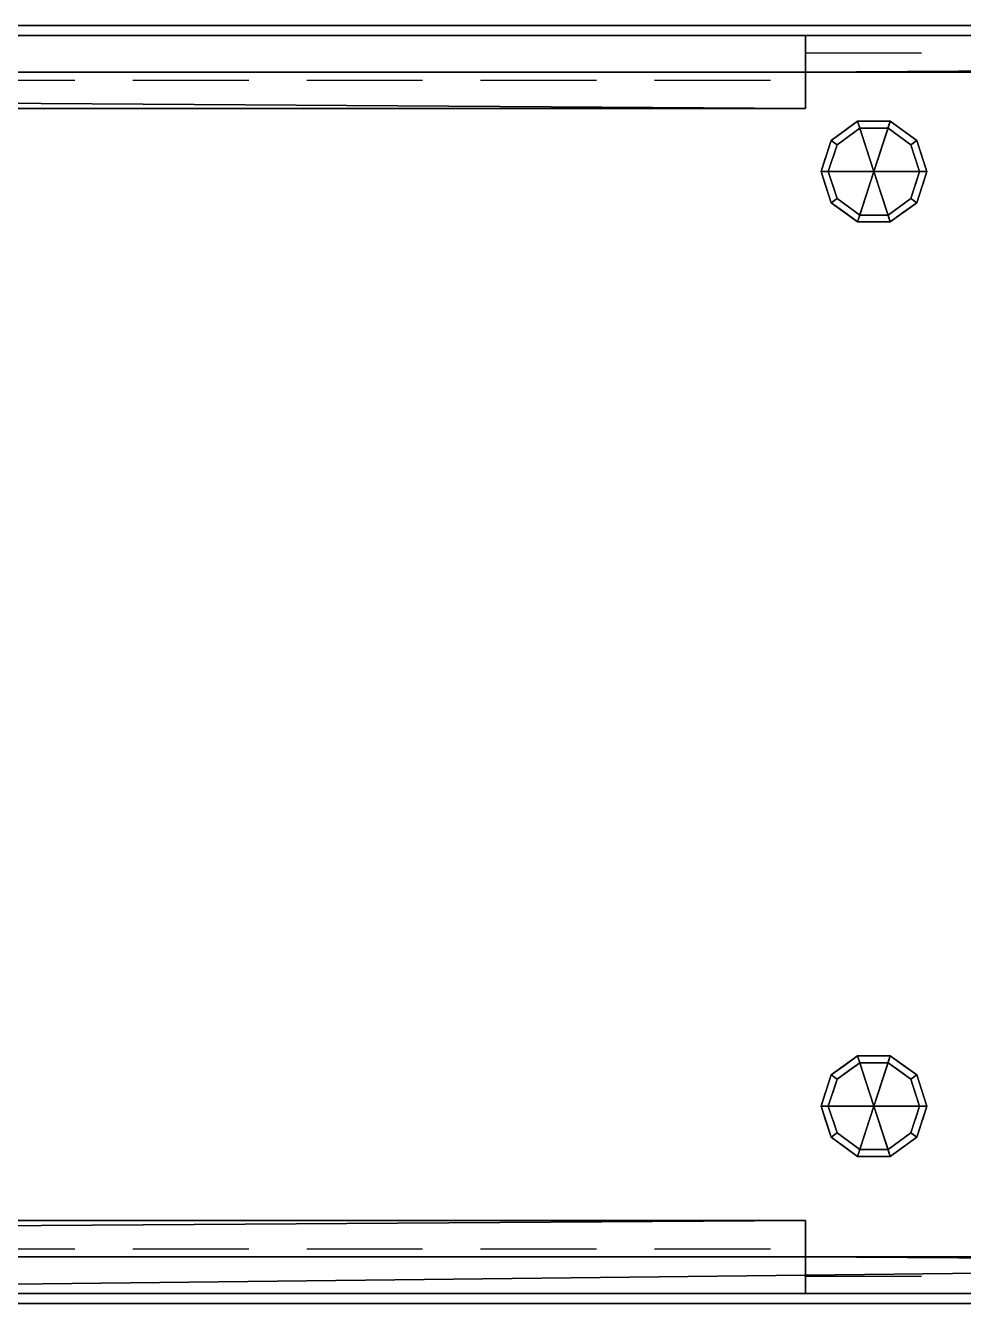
# Model space of a CAD drawing. Header units: millimetres. Extents: x -1 to 2001, y -701 to 1.
# Drawn here: x 513 to 1027, y -700 to 0 of the extents above; entities that cross this region are included whole.
import ezdxf

# ---------------------------------------------------------------- set-up
doc = ezdxf.new("R2010")
doc.units = ezdxf.units.MM
doc.linetypes.add('NASCOSTA', pattern=[9.525, 6.35, -3.175])
for name, color, linetype in [('IQ_200_2D', 1, 'Continuous'), ('IQ_200_3D', 1, 'Continuous'), ('IQ_204_2D', 7, 'Continuous'), ('IQ_204_3D', 7, 'Continuous')]:
    doc.layers.add(name, color=color, linetype=linetype)

msp = doc.modelspace()

# ---------------------------------------------------------------- linework, layer by layer
at = {"layer": 'IQ_200_2D', "linetype": 'Continuous'}
msp.add_line((0, 0), (1955, 0), dxfattribs=at)
at = {"layer": 'IQ_200_2D'}
for p, q in [((0, 0), (2000, 0)), ((2000, -700), (0, -700))]:
    msp.add_line(p, q, dxfattribs=at)
at = {"layer": 'IQ_200_3D'}
for points in [[(2000, 0, 900), (2000, 0, 850), (0, 0, 850), (0, 0, 900)], [(2000, -700, 850), (0, -700, 850), (0, 0, 850), (2000, 0, 850)], [(0, 0, 900), (0, -700, 900), (2000, -700, 900), (2000, 0, 900)], [(0, -700, 900), (0, -700, 850), (2000, -700, 850), (2000, -700, 900)]]:
    msp.add_3dface(points, dxfattribs=at)
at = {"layer": 'IQ_204_2D', "linetype": 'NASCOSTA', "ltscale": 10}
for p, q in [((940, -30), (940, -15)), ((940, -15), (2000, -15)), ((0, -30), (940, -30)), ((0, -670), (940, -670)), ((940, -670), (940, -685)), ((940, -685), (2000, -685))]:
    msp.add_line(p, q, dxfattribs=at)

# ---------------------------------------------------------------- meshes
at = {"layer": 'IQ_200_3D'}
mesh = msp.add_polyface(dxfattribs=at)
corners = [(5.5, -5.5, 850), (5.5, -694.5, 850), (55.5, -694.5, 850), (55.5, -5.5, 850), (1994.5, -694.5, 850), (1994.5, -5.5, 850), (1824.5, -5.5, 850), (1824.5, -674.5, 850), (1944.5, -674.5, 850), (1944.5, -694.5, 850)]
mesh.append_faces([[corners[k] for k in face] for face in [(2, 3, 0, 1)]])
mesh.append_faces([[corners[k] for k in face] for face in [(6, 7, 8, 5)]], dxfattribs={"vtx2": -1})
mesh.append_faces([[corners[k] for k in face] for face in [(8, 9, 4, 5)]], dxfattribs={"vtx3": -1})
mesh = msp.add_polyface(dxfattribs=at)
corners = [(1994.5, -694.5, 150), (5.5, -694.5, 150), (5.5, -5.5, 150), (1994.5, -5.5, 150)]
mesh.append_faces([[corners[k] for k in face] for face in [(0, 1, 2, 3)]])
mesh = msp.add_polyface(dxfattribs=at)
corners = [(1994.5, -5.5, 150), (5.5, -5.5, 150), (5.5, -5.5, 850), (55.5, -5.5, 850), (55.5, -5.5, 200), (1824.5, -5.5, 200), (1824.5, -5.5, 850), (1994.5, -5.5, 850)]
mesh.append_faces([[corners[k] for k in face] for face in [(5, 0, 1, 4)]], dxfattribs={"vtx0": -1, "vtx2": -1})
mesh.append_faces([[corners[k] for k in face] for face in [(2, 3, 4, 1)]], dxfattribs={"vtx2": -1})
mesh.append_faces([[corners[k] for k in face] for face in [(5, 6, 7, 0)]], dxfattribs={"vtx3": -1})
mesh = msp.add_polyface(dxfattribs=at)
corners = [(1944.5, -674.5, 200), (1824.5, -674.5, 200), (1824.5, -5.5, 200), (55.5, -5.5, 200), (55.5, -694.5, 200), (1944.5, -694.5, 200)]
mesh.append_faces([[corners[k] for k in face] for face in [(5, 0, 1, 4)]], dxfattribs={"vtx2": -1})
mesh.append_faces([[corners[k] for k in face] for face in [(1, 2, 3, 4)]], dxfattribs={"vtx3": -1})
mesh = msp.add_polyface(dxfattribs=at)
corners = [(1824.5, -25.5, 200), (940, -25.5, 200), (940, -5.5, 200), (1784.86, -5.5, 200), (1805.34, -19.84, 200), (1819.5, -19.84, 200), (1819.5, -5.5, 200), (1824.5, -5.5, 200)]
mesh.append_faces([[corners[k] for k in face] for face in [(7, 0, 5, 6), (3, 4, 1, 2)]], dxfattribs={"vtx1": -1})
mesh.append_faces([[corners[k] for k in face] for face in [(4, 5, 0, 1)]], dxfattribs={"vtx1": -1, "vtx3": -1})
mesh = msp.add_polyface(dxfattribs=at)
corners = [(1824.5, -25.5, 850), (1824.5, -5.5, 850), (1819.5, -5.5, 850), (1819.5, -19.84, 850), (1805.34, -19.84, 850), (1784.86, -5.5, 850), (940, -5.5, 850), (940, -25.5, 850)]
mesh.append_faces([[corners[k] for k in face] for face in [(7, 4, 5, 6), (3, 0, 1, 2)]], dxfattribs={"vtx0": -1})
mesh.append_faces([[corners[k] for k in face] for face in [(4, 7, 0, 3)]], dxfattribs={"vtx0": -1, "vtx2": -1})
mesh = msp.add_polyface(dxfattribs=at)
corners = [(940, -5.5, 200), (940, -5.5, 850), (1784.86, -5.5, 850), (1784.86, -5.5, 200)]
mesh.append_faces([[corners[k] for k in face] for face in [(0, 1, 2, 3)]])
mesh = msp.add_polyface(dxfattribs=at)
corners = [(940, -25.5, 200), (940, -25.5, 850), (940, -5.5, 850), (940, -5.5, 200)]
mesh.append_faces([[corners[k] for k in face] for face in [(0, 1, 2, 3)]])
mesh = msp.add_polyface(dxfattribs=at)
corners = [(55.5, -45.5, 200), (55.5, -25.5, 200), (60.5, -25.5, 200), (60.5, -39.84, 200), (74.66, -39.84, 200), (95.14, -25.5, 200), (940, -25.5, 200), (940, -45.5, 200)]
mesh.append_faces([[corners[k] for k in face] for face in [(3, 0, 1, 2), (7, 4, 5, 6)]], dxfattribs={"vtx0": -1})
mesh.append_faces([[corners[k] for k in face] for face in [(0, 3, 4, 7)]], dxfattribs={"vtx0": -1, "vtx2": -1})
mesh = msp.add_polyface(dxfattribs=at)
corners = [(55.5, -45.5, 850), (940, -45.5, 850), (940, -25.5, 850), (95.14, -25.5, 850), (74.66, -39.84, 850), (60.5, -39.84, 850), (60.5, -25.5, 850), (55.5, -25.5, 850)]
mesh.append_faces([[corners[k] for k in face] for face in [(4, 5, 0, 1)]], dxfattribs={"vtx1": -1, "vtx3": -1})
mesh.append_faces([[corners[k] for k in face] for face in [(1, 2, 3, 4), (5, 6, 7, 0)]], dxfattribs={"vtx3": -1})
mesh = msp.add_polyface(dxfattribs=at)
corners = [(95.14, -25.5, 200), (95.14, -25.5, 850), (940, -25.5, 850), (940, -25.5, 200)]
mesh.append_faces([[corners[k] for k in face] for face in [(0, 1, 2, 3)]])
mesh = msp.add_polyface(dxfattribs=at)
corners = [(940, -25.5, 200), (940, -25.5, 850), (940, -45.5, 850), (940, -45.5, 200)]
mesh.append_faces([[corners[k] for k in face] for face in [(0, 1, 2, 3)]])
mesh = msp.add_polyface(dxfattribs=at)
corners = [(1824.5, -25.5, 200), (1824.5, -25.5, 850), (940, -25.5, 850), (940, -25.5, 200)]
mesh.append_faces([[corners[k] for k in face] for face in [(0, 1, 2, 3)]])
mesh = msp.add_polyface(dxfattribs=at)
corners = [(940, -45.5, 200), (940, -45.5, 850), (55.5, -45.5, 850), (55.5, -45.5, 200)]
mesh.append_faces([[corners[k] for k in face] for face in [(0, 1, 2, 3)]])
mesh = msp.add_polyface(dxfattribs=at)
corners = [(55.5, -654.5, 200), (940, -654.5, 200), (940, -674.5, 200), (95.14, -674.5, 200), (74.66, -660.16, 200), (60.5, -660.16, 200), (60.5, -674.5, 200), (55.5, -674.5, 200)]
mesh.append_faces([[corners[k] for k in face] for face in [(7, 0, 5, 6), (3, 4, 1, 2)]], dxfattribs={"vtx1": -1})
mesh.append_faces([[corners[k] for k in face] for face in [(4, 5, 0, 1)]], dxfattribs={"vtx1": -1, "vtx3": -1})
mesh = msp.add_polyface(dxfattribs=at)
corners = [(55.5, -654.5, 850), (55.5, -674.5, 850), (60.5, -674.5, 850), (60.5, -660.16, 850), (74.66, -660.16, 850), (95.14, -674.5, 850), (940, -674.5, 850), (940, -654.5, 850)]
mesh.append_faces([[corners[k] for k in face] for face in [(0, 3, 4, 7)]], dxfattribs={"vtx0": -1, "vtx2": -1})
mesh.append_faces([[corners[k] for k in face] for face in [(5, 6, 7, 4), (1, 2, 3, 0)]], dxfattribs={"vtx2": -1})
mesh = msp.add_polyface(dxfattribs=at)
corners = [(55.5, -654.5, 850), (940, -654.5, 850), (940, -654.5, 200), (55.5, -654.5, 200)]
mesh.append_faces([[corners[k] for k in face] for face in [(0, 1, 2, 3)]])
mesh = msp.add_polyface(dxfattribs=at)
corners = [(940, -654.5, 850), (940, -674.5, 850), (940, -674.5, 200), (940, -654.5, 200)]
mesh.append_faces([[corners[k] for k in face] for face in [(0, 1, 2, 3)]])
mesh = msp.add_polyface(dxfattribs=at)
corners = [(940, -674.5, 850), (95.14, -674.5, 850), (95.14, -674.5, 200), (940, -674.5, 200)]
mesh.append_faces([[corners[k] for k in face] for face in [(0, 1, 2, 3)]])
mesh = msp.add_polyface(dxfattribs=at)
corners = [(1824.5, -674.5, 200), (1824.5, -694.5, 200), (1819.5, -694.5, 200), (1819.5, -680.16, 200), (1805.34, -680.16, 200), (1784.86, -694.5, 200), (940, -694.5, 200), (940, -674.5, 200)]
mesh.append_faces([[corners[k] for k in face] for face in [(3, 0, 1, 2), (7, 4, 5, 6)]], dxfattribs={"vtx0": -1})
mesh.append_faces([[corners[k] for k in face] for face in [(0, 3, 4, 7)]], dxfattribs={"vtx0": -1, "vtx2": -1})
mesh = msp.add_polyface(dxfattribs=at)
corners = [(1824.5, -674.5, 850), (940, -674.5, 850), (940, -694.5, 850), (1784.86, -694.5, 850), (1805.34, -680.16, 850), (1819.5, -680.16, 850), (1819.5, -694.5, 850), (1824.5, -694.5, 850)]
mesh.append_faces([[corners[k] for k in face] for face in [(3, 4, 1, 2), (7, 0, 5, 6)]], dxfattribs={"vtx1": -1})
mesh.append_faces([[corners[k] for k in face] for face in [(0, 1, 4, 5)]], dxfattribs={"vtx1": -1, "vtx3": -1})
mesh = msp.add_polyface(dxfattribs=at)
corners = [(940, -694.5, 850), (940, -674.5, 850), (940, -674.5, 200), (940, -694.5, 200)]
mesh.append_faces([[corners[k] for k in face] for face in [(0, 1, 2, 3)]])
mesh = msp.add_polyface(dxfattribs=at)
corners = [(940, -674.5, 850), (1824.5, -674.5, 850), (1824.5, -674.5, 200), (940, -674.5, 200)]
mesh.append_faces([[corners[k] for k in face] for face in [(0, 1, 2, 3)]])
mesh = msp.add_polyface(dxfattribs=at)
corners = [(5.5, -694.5, 150), (1994.5, -694.5, 150), (1994.5, -694.5, 850), (1944.5, -694.5, 850), (1944.5, -694.5, 200), (55.5, -694.5, 200), (55.5, -694.5, 850), (5.5, -694.5, 850)]
mesh.append_faces([[corners[k] for k in face] for face in [(4, 5, 0, 1)]], dxfattribs={"vtx1": -1, "vtx3": -1})
mesh.append_faces([[corners[k] for k in face] for face in [(2, 3, 4, 1)]], dxfattribs={"vtx2": -1})
mesh.append_faces([[corners[k] for k in face] for face in [(5, 6, 7, 0)]], dxfattribs={"vtx3": -1})
mesh = msp.add_polyface(dxfattribs=at)
corners = [(1784.86, -694.5, 850), (940, -694.5, 850), (940, -694.5, 200), (1784.86, -694.5, 200)]
mesh.append_faces([[corners[k] for k in face] for face in [(0, 1, 2, 3)]])
at = {"layer": 'IQ_204_3D'}
mesh = msp.add_polyface(dxfattribs=at)
corners = [(977.5, -80, 150), (1006.5, -80, 150), (1000.96, -62.95, 150), (986.46, -52.42, 150), (968.54, -52.42, 150), (954.04, -62.95, 150), (948.5, -80, 150)]
mesh.append_faces([[corners[k] for k in face] for face in [(0, 4, 5, 6)]], dxfattribs={"vtx0": -1})
mesh.append_faces([[corners[k] for k in face] for face in [(0, 3, 4)]], dxfattribs={"vtx0": -1, "vtx2": -1})
mesh.append_faces([[corners[k] for k in face] for face in [(0, 1, 2, 3)]], dxfattribs={"vtx3": -1})
mesh = msp.add_polyface(dxfattribs=at)
corners = [(948.5, -80, 150), (954.04, -62.95, 150), (968.54, -52.42, 150), (986.46, -52.42, 150), (1000.96, -62.95, 150), (1006.5, -80, 150), (1006.5, -80, 25), (1000.96, -62.95, 25), (986.46, -52.42, 25), (968.54, -52.42, 25), (954.04, -62.95, 25), (948.5, -80, 25), (993.71, -57.69, 150), (993.71, -57.69, 25), (1003.73, -71.48, 25), (1003.73, -71.48, 150), (977.5, -52.42, 150), (977.5, -52.42, 25), (961.29, -57.69, 25), (961.29, -57.69, 150), (950.81, -72.88, 25), (951.27, -71.48, 150), (952.43, -67.92, 25)]
mesh.append_faces([[corners[k] for k in face] for face in [(22, 1, 10), (1, 22, 21)]], dxfattribs={"vtx0": -1, "vtx1": -1})
mesh.append_faces([[corners[k] for k in face] for face in [(20, 0, 21)]], dxfattribs={"vtx0": -1, "vtx2": -1})
mesh.append_faces([[corners[k] for k in face] for face in [(22, 20, 21)]], dxfattribs={"vtx1": -1, "vtx2": -1})
mesh.append_faces([[corners[k] for k in face] for face in [(2, 16, 17, 9), (13, 8, 3, 12), (4, 15, 14, 7), (7, 13, 12, 4), (9, 18, 19, 2), (16, 3, 8, 17), (1, 19, 18, 10)]], dxfattribs={"vtx1": -1, "vtx3": -1})
mesh.append_faces([[corners[k] for k in face] for face in [(5, 6, 14, 15), (20, 11, 0)]], dxfattribs={"vtx2": -1})
mesh = msp.add_polyface(dxfattribs=at)
corners = [(948.5, -80, 25), (954.04, -62.95, 25), (968.54, -52.42, 25), (986.46, -52.42, 25), (1000.96, -62.95, 25), (1006.5, -80, 25), (1002.5, -80, 25), (997.73, -65.31, 25), (985.23, -56.22, 25), (969.77, -56.22, 25), (957.27, -65.31, 25), (952.5, -80, 25)]
mesh.append_faces([[corners[k] for k in face] for face in [(10, 1, 2, 9)]], dxfattribs={"vtx0": -1, "vtx2": -1})
mesh.append_faces([[corners[k] for k in face] for face in [(6, 7, 4, 5)]], dxfattribs={"vtx1": -1})
mesh.append_faces([[corners[k] for k in face] for face in [(8, 9, 2, 3), (7, 8, 3, 4)]], dxfattribs={"vtx1": -1, "vtx3": -1})
mesh.append_faces([[corners[k] for k in face] for face in [(11, 0, 1, 10)]], dxfattribs={"vtx2": -1})
mesh = msp.add_polyface(dxfattribs=at)
corners = [(952.5, -80, 25), (957.27, -65.31, 25), (969.77, -56.22, 25), (985.23, -56.22, 25), (997.73, -65.31, 25), (1002.5, -80, 25), (1002.5, -80), (997.73, -65.31), (985.23, -56.22), (969.77, -56.22), (957.27, -65.31), (952.5, -80), (991.48, -60.76), (991.48, -60.76, 25), (1000.11, -72.65, 25), (1000.11, -72.65), (977.5, -56.22, 25), (977.5, -56.22), (954.82, -72.87), (954.89, -72.65, 25), (963.52, -60.76), (963.52, -60.76, 25)]
mesh.append_faces([[corners[k] for k in face] for face in [(15, 14, 5, 6)]], dxfattribs={"vtx0": -1})
mesh.append_faces([[corners[k] for k in face] for face in [(7, 4, 14, 15), (9, 2, 16, 17), (8, 3, 13, 12), (12, 13, 4, 7), (19, 10, 18), (17, 16, 3, 8), (10, 19, 1), (18, 0, 19)]], dxfattribs={"vtx0": -1, "vtx2": -1})
mesh.append_faces([[corners[k] for k in face] for face in [(21, 2, 9, 20), (1, 21, 20, 10)]], dxfattribs={"vtx1": -1, "vtx3": -1})
mesh.append_faces([[corners[k] for k in face] for face in [(18, 11, 0)]], dxfattribs={"vtx2": -1})
mesh = msp.add_polyface(dxfattribs=at)
corners = [(952.5, -80), (957.27, -65.31), (969.77, -56.22), (985.23, -56.22), (997.73, -65.31), (1002.5, -80), (977.5, -80)]
mesh.append_faces([[corners[k] for k in face] for face in [(1, 2, 6, 0)]], dxfattribs={"vtx1": -1})
mesh.append_faces([[corners[k] for k in face] for face in [(2, 3, 6)]], dxfattribs={"vtx1": -1, "vtx2": -1})
mesh.append_faces([[corners[k] for k in face] for face in [(4, 5, 6, 3)]], dxfattribs={"vtx2": -1})
mesh = msp.add_polyface(dxfattribs=at)
corners = [(977.5, -80, 150), (948.5, -80, 150), (954.04, -97.05, 150), (968.54, -107.58, 150), (986.46, -107.58, 150), (1000.96, -97.05, 150), (1006.5, -80, 150)]
mesh.append_faces([[corners[k] for k in face] for face in [(0, 4, 5, 6)]], dxfattribs={"vtx0": -1})
mesh.append_faces([[corners[k] for k in face] for face in [(4, 0, 3)]], dxfattribs={"vtx0": -1, "vtx1": -1})
mesh.append_faces([[corners[k] for k in face] for face in [(0, 1, 2, 3)]], dxfattribs={"vtx3": -1})
mesh = msp.add_polyface(dxfattribs=at)
corners = [(1006.5, -80, 150), (1000.96, -97.05, 150), (986.46, -107.58, 150), (968.54, -107.58, 150), (954.04, -97.05, 150), (948.5, -80, 150), (948.5, -80, 25), (954.04, -97.05, 25), (968.54, -107.58, 25), (986.46, -107.58, 25), (1000.96, -97.05, 25), (1006.5, -80, 25), (950.81, -87.12, 150), (951.27, -88.52, 25), (961.29, -102.31, 25), (961.29, -102.31, 150), (977.5, -107.58, 150), (977.5, -107.58, 25), (993.71, -102.31, 25), (993.71, -102.31, 150), (1004.19, -87.12, 25), (1003.73, -88.52, 150), (952.43, -92.08, 150), (1002.57, -92.08, 25)]
mesh.append_faces([[corners[k] for k in face] for face in [(6, 12, 5)]], dxfattribs={"vtx0": -1})
mesh.append_faces([[corners[k] for k in face] for face in [(23, 1, 10), (22, 7, 4), (7, 22, 13), (1, 23, 21)]], dxfattribs={"vtx0": -1, "vtx1": -1})
mesh.append_faces([[corners[k] for k in face] for face in [(12, 6, 13), (20, 0, 21)]], dxfattribs={"vtx0": -1, "vtx2": -1})
mesh.append_faces([[corners[k] for k in face] for face in [(22, 12, 13), (23, 20, 21)]], dxfattribs={"vtx1": -1, "vtx2": -1})
mesh.append_faces([[corners[k] for k in face] for face in [(15, 4, 7, 14), (3, 15, 14, 8), (17, 9, 2, 16), (19, 2, 9, 18), (18, 10, 1, 19), (16, 3, 8, 17)]], dxfattribs={"vtx1": -1, "vtx3": -1})
mesh.append_faces([[corners[k] for k in face] for face in [(20, 11, 0)]], dxfattribs={"vtx2": -1})
mesh = msp.add_polyface(dxfattribs=at)
corners = [(1006.5, -80, 25), (1000.96, -97.05, 25), (986.46, -107.58, 25), (968.54, -107.58, 25), (954.04, -97.05, 25), (948.5, -80, 25), (952.5, -80, 25), (957.27, -94.69, 25), (969.77, -103.78, 25), (985.23, -103.78, 25), (997.73, -94.69, 25), (1002.5, -80, 25)]
mesh.append_faces([[corners[k] for k in face] for face in [(1, 10, 11, 0)]], dxfattribs={"vtx0": -1})
mesh.append_faces([[corners[k] for k in face] for face in [(3, 8, 9, 2), (2, 9, 10, 1)]], dxfattribs={"vtx0": -1, "vtx2": -1})
mesh.append_faces([[corners[k] for k in face] for face in [(3, 4, 7, 8)]], dxfattribs={"vtx1": -1, "vtx3": -1})
mesh.append_faces([[corners[k] for k in face] for face in [(4, 5, 6, 7)]], dxfattribs={"vtx3": -1})
mesh = msp.add_polyface(dxfattribs=at)
corners = [(1002.5, -80, 25), (997.73, -94.69, 25), (985.23, -103.78, 25), (969.77, -103.78, 25), (957.27, -94.69, 25), (952.5, -80, 25), (952.5, -80), (957.27, -94.69), (969.77, -103.78), (985.23, -103.78), (997.73, -94.69), (1002.5, -80), (954.82, -87.13), (954.89, -87.35, 25), (963.52, -99.24, 25), (963.52, -99.24), (977.5, -103.78, 25), (977.5, -103.78), (1000.18, -87.13), (1000.11, -87.35, 25), (991.48, -99.24, 25), (991.48, -99.24)]
mesh.append_faces([[corners[k] for k in face] for face in [(7, 13, 12)]], dxfattribs={"vtx0": -1, "vtx1": -1})
mesh.append_faces([[corners[k] for k in face] for face in [(15, 14, 4, 7), (14, 15, 8, 3), (12, 13, 5), (9, 2, 16), (19, 10, 18), (10, 19, 1), (20, 21, 10, 1), (2, 9, 21, 20), (18, 0, 19)]], dxfattribs={"vtx0": -1, "vtx2": -1})
mesh.append_faces([[corners[k] for k in face] for face in [(4, 13, 7), (8, 17, 3)]], dxfattribs={"vtx1": -1, "vtx2": -1})
mesh.append_faces([[corners[k] for k in face] for face in [(16, 3, 17, 9)]], dxfattribs={"vtx1": -1, "vtx3": -1})
mesh.append_faces([[corners[k] for k in face] for face in [(5, 6, 12), (18, 11, 0)]], dxfattribs={"vtx2": -1})
mesh = msp.add_polyface(dxfattribs=at)
corners = [(1002.5, -80), (997.73, -94.69), (985.23, -103.78), (969.77, -103.78), (957.27, -94.69), (952.5, -80), (977.5, -80)]
mesh.append_faces([[corners[k] for k in face] for face in [(3, 6, 2)]], dxfattribs={"vtx0": -1, "vtx1": -1})
mesh.append_faces([[corners[k] for k in face] for face in [(1, 2, 6, 0)]], dxfattribs={"vtx1": -1})
mesh.append_faces([[corners[k] for k in face] for face in [(4, 5, 6, 3)]], dxfattribs={"vtx2": -1})
mesh = msp.add_polyface(dxfattribs=at)
corners = [(977.5, -591.9, 150), (1006.5, -591.9, 150), (1000.96, -574.85, 150), (986.46, -564.32, 150), (968.54, -564.32, 150), (954.04, -574.85, 150), (948.5, -591.9, 150)]
mesh.append_faces([[corners[k] for k in face] for face in [(0, 4, 5, 6)]], dxfattribs={"vtx0": -1})
mesh.append_faces([[corners[k] for k in face] for face in [(0, 3, 4)]], dxfattribs={"vtx0": -1, "vtx2": -1})
mesh.append_faces([[corners[k] for k in face] for face in [(0, 1, 2, 3)]], dxfattribs={"vtx3": -1})
mesh = msp.add_polyface(dxfattribs=at)
corners = [(948.5, -591.9, 150), (954.04, -574.85, 150), (968.54, -564.32, 150), (986.46, -564.32, 150), (1000.96, -574.85, 150), (1006.5, -591.9, 150), (1006.5, -591.9, 25), (1000.96, -574.85, 25), (986.46, -564.32, 25), (968.54, -564.32, 25), (954.04, -574.85, 25), (948.5, -591.9, 25), (993.71, -569.59, 150), (993.71, -569.59, 25), (1003.73, -583.38, 25), (1003.73, -583.38, 150), (977.5, -564.32, 150), (977.5, -564.32, 25), (961.29, -569.59, 25), (961.29, -569.59, 150), (950.81, -584.78, 25), (951.27, -583.38, 150), (952.43, -579.82, 25)]
mesh.append_faces([[corners[k] for k in face] for face in [(22, 1, 10), (1, 22, 21)]], dxfattribs={"vtx0": -1, "vtx1": -1})
mesh.append_faces([[corners[k] for k in face] for face in [(20, 0, 21)]], dxfattribs={"vtx0": -1, "vtx2": -1})
mesh.append_faces([[corners[k] for k in face] for face in [(22, 20, 21)]], dxfattribs={"vtx1": -1, "vtx2": -1})
mesh.append_faces([[corners[k] for k in face] for face in [(2, 16, 17, 9), (13, 8, 3, 12), (4, 15, 14, 7), (7, 13, 12, 4), (9, 18, 19, 2), (16, 3, 8, 17), (1, 19, 18, 10)]], dxfattribs={"vtx1": -1, "vtx3": -1})
mesh.append_faces([[corners[k] for k in face] for face in [(5, 6, 14, 15), (20, 11, 0)]], dxfattribs={"vtx2": -1})
mesh = msp.add_polyface(dxfattribs=at)
corners = [(948.5, -591.9, 25), (954.04, -574.85, 25), (968.54, -564.32, 25), (986.46, -564.32, 25), (1000.96, -574.85, 25), (1006.5, -591.9, 25), (1002.5, -591.9, 25), (997.73, -577.21, 25), (985.23, -568.12, 25), (969.77, -568.12, 25), (957.27, -577.21, 25), (952.5, -591.9, 25)]
mesh.append_faces([[corners[k] for k in face] for face in [(10, 1, 2, 9)]], dxfattribs={"vtx0": -1, "vtx2": -1})
mesh.append_faces([[corners[k] for k in face] for face in [(6, 7, 4, 5)]], dxfattribs={"vtx1": -1})
mesh.append_faces([[corners[k] for k in face] for face in [(8, 9, 2, 3), (7, 8, 3, 4)]], dxfattribs={"vtx1": -1, "vtx3": -1})
mesh.append_faces([[corners[k] for k in face] for face in [(11, 0, 1, 10)]], dxfattribs={"vtx2": -1})
mesh = msp.add_polyface(dxfattribs=at)
corners = [(952.5, -591.9, 25), (957.27, -577.21, 25), (969.77, -568.12, 25), (985.23, -568.12, 25), (997.73, -577.21, 25), (1002.5, -591.9, 25), (1002.5, -591.9), (997.73, -577.21), (985.23, -568.12), (969.77, -568.12), (957.27, -577.21), (952.5, -591.9), (991.48, -572.66), (991.48, -572.66, 25), (1000.11, -584.55, 25), (1000.11, -584.55), (977.5, -568.12, 25), (977.5, -568.12), (954.82, -584.77), (954.89, -584.55, 25), (963.52, -572.66), (963.52, -572.66, 25)]
mesh.append_faces([[corners[k] for k in face] for face in [(15, 14, 5, 6)]], dxfattribs={"vtx0": -1})
mesh.append_faces([[corners[k] for k in face] for face in [(7, 4, 14, 15), (9, 2, 16, 17), (8, 3, 13, 12), (12, 13, 4, 7), (19, 10, 18), (17, 16, 3, 8), (10, 19, 1), (18, 0, 19)]], dxfattribs={"vtx0": -1, "vtx2": -1})
mesh.append_faces([[corners[k] for k in face] for face in [(21, 2, 9, 20), (1, 21, 20, 10)]], dxfattribs={"vtx1": -1, "vtx3": -1})
mesh.append_faces([[corners[k] for k in face] for face in [(18, 11, 0)]], dxfattribs={"vtx2": -1})
mesh = msp.add_polyface(dxfattribs=at)
corners = [(952.5, -591.9), (957.27, -577.21), (969.77, -568.12), (985.23, -568.12), (997.73, -577.21), (1002.5, -591.9), (977.5, -591.9)]
mesh.append_faces([[corners[k] for k in face] for face in [(1, 2, 6, 0)]], dxfattribs={"vtx1": -1})
mesh.append_faces([[corners[k] for k in face] for face in [(2, 3, 6)]], dxfattribs={"vtx1": -1, "vtx2": -1})
mesh.append_faces([[corners[k] for k in face] for face in [(4, 5, 6, 3)]], dxfattribs={"vtx2": -1})
mesh = msp.add_polyface(dxfattribs=at)
corners = [(977.5, -591.9, 150), (948.5, -591.9, 150), (954.04, -608.95, 150), (968.54, -619.48, 150), (986.46, -619.48, 150), (1000.96, -608.95, 150), (1006.5, -591.9, 150)]
mesh.append_faces([[corners[k] for k in face] for face in [(0, 4, 5, 6)]], dxfattribs={"vtx0": -1})
mesh.append_faces([[corners[k] for k in face] for face in [(4, 0, 3)]], dxfattribs={"vtx0": -1, "vtx1": -1})
mesh.append_faces([[corners[k] for k in face] for face in [(0, 1, 2, 3)]], dxfattribs={"vtx3": -1})
mesh = msp.add_polyface(dxfattribs=at)
corners = [(1006.5, -591.9, 150), (1000.96, -608.95, 150), (986.46, -619.48, 150), (968.54, -619.48, 150), (954.04, -608.95, 150), (948.5, -591.9, 150), (948.5, -591.9, 25), (954.04, -608.95, 25), (968.54, -619.48, 25), (986.46, -619.48, 25), (1000.96, -608.95, 25), (1006.5, -591.9, 25), (950.81, -599.02, 150), (951.27, -600.42, 25), (961.29, -614.21, 25), (961.29, -614.21, 150), (977.5, -619.48, 150), (977.5, -619.48, 25), (993.71, -614.21, 25), (993.71, -614.21, 150), (1004.19, -599.02, 25), (1003.73, -600.42, 150), (952.43, -603.98, 150), (1002.57, -603.98, 25)]
mesh.append_faces([[corners[k] for k in face] for face in [(6, 12, 5)]], dxfattribs={"vtx0": -1})
mesh.append_faces([[corners[k] for k in face] for face in [(23, 1, 10), (22, 7, 4), (7, 22, 13), (1, 23, 21)]], dxfattribs={"vtx0": -1, "vtx1": -1})
mesh.append_faces([[corners[k] for k in face] for face in [(12, 6, 13), (20, 0, 21)]], dxfattribs={"vtx0": -1, "vtx2": -1})
mesh.append_faces([[corners[k] for k in face] for face in [(22, 12, 13), (23, 20, 21)]], dxfattribs={"vtx1": -1, "vtx2": -1})
mesh.append_faces([[corners[k] for k in face] for face in [(15, 4, 7, 14), (3, 15, 14, 8), (17, 9, 2, 16), (19, 2, 9, 18), (18, 10, 1, 19), (16, 3, 8, 17)]], dxfattribs={"vtx1": -1, "vtx3": -1})
mesh.append_faces([[corners[k] for k in face] for face in [(20, 11, 0)]], dxfattribs={"vtx2": -1})
mesh = msp.add_polyface(dxfattribs=at)
corners = [(1006.5, -591.9, 25), (1000.96, -608.95, 25), (986.46, -619.48, 25), (968.54, -619.48, 25), (954.04, -608.95, 25), (948.5, -591.9, 25), (952.5, -591.9, 25), (957.27, -606.59, 25), (969.77, -615.68, 25), (985.23, -615.68, 25), (997.73, -606.59, 25), (1002.5, -591.9, 25)]
mesh.append_faces([[corners[k] for k in face] for face in [(1, 10, 11, 0)]], dxfattribs={"vtx0": -1})
mesh.append_faces([[corners[k] for k in face] for face in [(3, 8, 9, 2), (2, 9, 10, 1)]], dxfattribs={"vtx0": -1, "vtx2": -1})
mesh.append_faces([[corners[k] for k in face] for face in [(3, 4, 7, 8)]], dxfattribs={"vtx1": -1, "vtx3": -1})
mesh.append_faces([[corners[k] for k in face] for face in [(4, 5, 6, 7)]], dxfattribs={"vtx3": -1})
mesh = msp.add_polyface(dxfattribs=at)
corners = [(1002.5, -591.9, 25), (997.73, -606.59, 25), (985.23, -615.68, 25), (969.77, -615.68, 25), (957.27, -606.59, 25), (952.5, -591.9, 25), (952.5, -591.9), (957.27, -606.59), (969.77, -615.68), (985.23, -615.68), (997.73, -606.59), (1002.5, -591.9), (954.82, -599.03), (954.89, -599.25, 25), (963.52, -611.14, 25), (963.52, -611.14), (977.5, -615.68, 25), (977.5, -615.68), (1000.18, -599.03), (1000.11, -599.25, 25), (991.48, -611.14, 25), (991.48, -611.14)]
mesh.append_faces([[corners[k] for k in face] for face in [(7, 13, 12)]], dxfattribs={"vtx0": -1, "vtx1": -1})
mesh.append_faces([[corners[k] for k in face] for face in [(15, 14, 4, 7), (14, 15, 8, 3), (12, 13, 5), (9, 2, 16), (19, 10, 18), (10, 19, 1), (20, 21, 10, 1), (2, 9, 21, 20), (18, 0, 19)]], dxfattribs={"vtx0": -1, "vtx2": -1})
mesh.append_faces([[corners[k] for k in face] for face in [(4, 13, 7), (8, 17, 3)]], dxfattribs={"vtx1": -1, "vtx2": -1})
mesh.append_faces([[corners[k] for k in face] for face in [(16, 3, 17, 9)]], dxfattribs={"vtx1": -1, "vtx3": -1})
mesh.append_faces([[corners[k] for k in face] for face in [(5, 6, 12), (18, 11, 0)]], dxfattribs={"vtx2": -1})
mesh = msp.add_polyface(dxfattribs=at)
corners = [(1002.5, -591.9), (997.73, -606.59), (985.23, -615.68), (969.77, -615.68), (957.27, -606.59), (952.5, -591.9), (977.5, -591.9)]
mesh.append_faces([[corners[k] for k in face] for face in [(3, 6, 2)]], dxfattribs={"vtx0": -1, "vtx1": -1})
mesh.append_faces([[corners[k] for k in face] for face in [(1, 2, 6, 0)]], dxfattribs={"vtx1": -1})
mesh.append_faces([[corners[k] for k in face] for face in [(4, 5, 6, 3)]], dxfattribs={"vtx2": -1})

doc.saveas('drawing.dxf')
